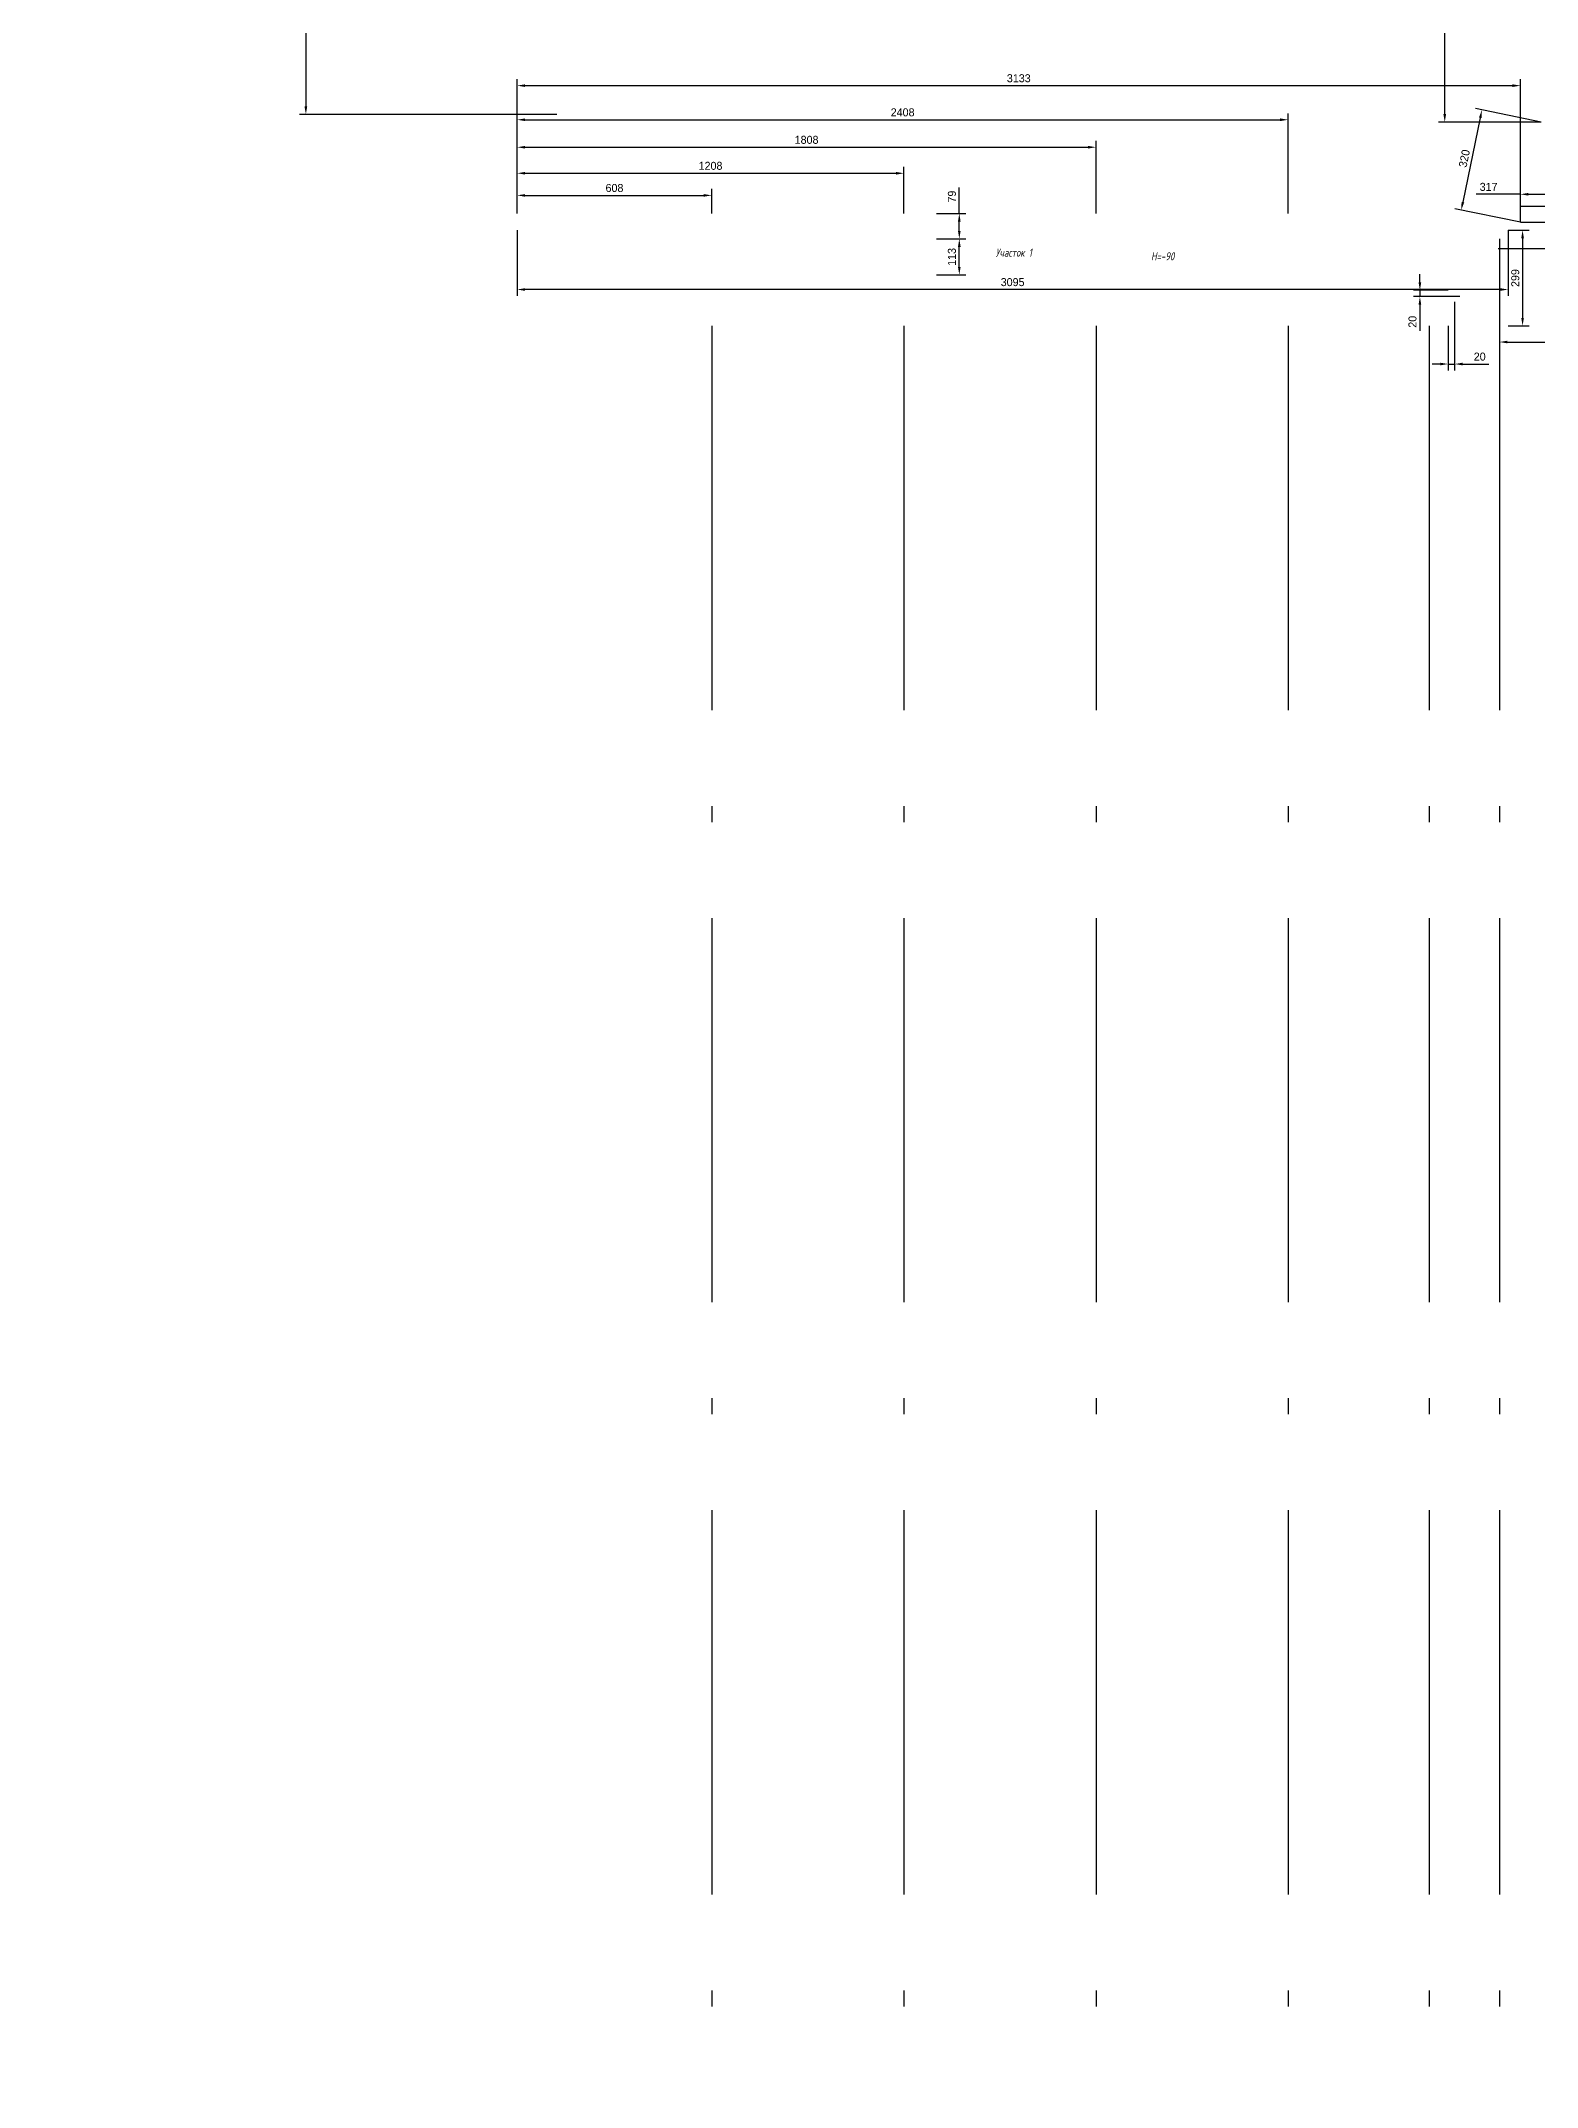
# Model space of a CAD drawing. Header units: millimetres. Extents: x -46731 to -19574, y -35129 to 2508.
# Drawn here: x -33153 to -28480, y -26316 to -19924 of the extents above; entities that cross this region are included whole.
import ezdxf
from ezdxf.enums import TextEntityAlignment as Align

# ---------------------------------------------------------------- set-up
doc = ezdxf.new("R2010")
doc.units = ezdxf.units.MM
doc.header["$PDMODE"] = 34
doc.header["$PDSIZE"] = 25
doc.linetypes.add('ACAD_ISO10W100', pattern=[18.5, 12, -3, 0.5, -3])
doc.layers.get('Defpoints').update_dxf_attribs({"color": 254})
doc.layers.add('08 Размеры потолочных конструкций', color=7, linetype='Continuous')
doc.layers.add('09 Размеры звукоизоляции потолка', color=7, linetype='Continuous')
doc.layers.add('100 noprint', color=1, linetype='Continuous', plot=False)
doc.styles.get("Standard").update_dxf_attribs({"font": ''})
doc.styles.add('ГОСТ-ISOCPEUR', font='isocpeui.ttf', dxfattribs={"width": 0.8})
doc.styles.get('Standard').set_extended_font_data('Ubuntu')
doc.dimstyles.new('ISO-25', dxfattribs={"dimtxt": 2.5, "dimasz": 2.5, "dimexe": 1.25, "dimexo": 0.625, "dimtad": 1, "dimtxsty": 'Standard', "dimcen": 2.5, "dimadec": 0, "dimazin": 0, "dimtfac": 1, "dimtmove": 0, "dimatfit": 3, "dimfxl": 1, "dimarcsym": 0})

# ---------------------------------------------------------------- blocks, each defined once
blk = doc.blocks.new('*D8')
at = {"layer": '08 Размеры потолочных конструкций', "color": 0, "lineweight": -2, "transparency": 16777216}
for p, q in [((-30355.2, -20542.2), (-30264.2, -20542.2)), ((-30284.2, -20629.7), (-30284.2, -20567.2)), ((-30355.2, -20654.7), (-30264.2, -20654.7))]:
    blk.add_line(p, q, dxfattribs=at)
at = {"layer": '08 Размеры потолочных конструкций', "color": 0, "transparency": 16777216}
for points in [[(-30280.1, -20567.2), (-30288.4, -20567.2), (-30284.2, -20542.2)], [(-30288.4, -20629.7), (-30280.1, -20629.7), (-30284.2, -20654.7)]]:
    blk.add_solid(points, dxfattribs=at)
at = {"layer": 'Defpoints', "color": 0, "transparency": 16777216}
for p in [(-30355.2, -20542.2), (-30284.2, -20542.2), (-30355.2, -20654.7)]:
    blk.add_point(p, dxfattribs=at)
at = {"layer": '08 Размеры потолочных конструкций', "color": 0, "transparency": 16777216, "insert": (-30307.3, -20598.5), "char_height": 25, "attachment_point": 5, "rotation": 90}
blk.add_mtext('113', dxfattribs=at)
blk = doc.blocks.new('*D9')
at = {"layer": '08 Размеры потолочных конструкций', "color": 0, "lineweight": -2, "transparency": 16777216}
for p, q in [((-30284.2, -20463.2), (-30284.2, -20382)), ((-30355.2, -20463.2), (-30264.2, -20463.2)), ((-30284.2, -20517.2), (-30284.2, -20488.2)), ((-30355.2, -20542.2), (-30264.2, -20542.2))]:
    blk.add_line(p, q, dxfattribs=at)
at = {"layer": '08 Размеры потолочных конструкций', "color": 0, "transparency": 16777216}
for points in [[(-30280.1, -20488.2), (-30288.4, -20488.2), (-30284.2, -20463.2)], [(-30288.4, -20517.2), (-30280.1, -20517.2), (-30284.2, -20542.2)]]:
    blk.add_solid(points, dxfattribs=at)
at = {"layer": 'Defpoints', "color": 0, "transparency": 16777216}
for p in [(-30355.2, -20463.2), (-30284.2, -20463.2), (-30355.2, -20542.2)]:
    blk.add_point(p, dxfattribs=at)
at = {"layer": '08 Размеры потолочных конструкций', "color": 0, "transparency": 16777216, "insert": (-30307.1, -20410.1), "char_height": 25, "attachment_point": 5, "rotation": 90}
blk.add_mtext('79', dxfattribs=at)
blk = doc.blocks.new('*D10')
at = {"layer": '08 Размеры потолочных конструкций', "color": 0, "lineweight": -2, "transparency": 16777216}
for p, q in [((-31665.2, -20463.2), (-31665.2, -20386.3)), ((-31057.2, -20463.2), (-31057.2, -20386.3)), ((-31640.2, -20406.3), (-31082.2, -20406.3))]:
    blk.add_line(p, q, dxfattribs=at)
at = {"layer": '08 Размеры потолочных конструкций', "color": 0, "transparency": 16777216}
for points in [[(-31640.2, -20402.2), (-31640.2, -20410.5), (-31665.2, -20406.3)], [(-31082.2, -20410.5), (-31082.2, -20402.2), (-31057.2, -20406.3)]]:
    blk.add_solid(points, dxfattribs=at)
at = {"layer": 'Defpoints', "color": 0, "transparency": 16777216}
for p in [(-31057.2, -20406.3), (-31665.2, -20463.2), (-31057.2, -20463.2)]:
    blk.add_point(p, dxfattribs=at)
at = {"layer": '08 Размеры потолочных конструкций', "color": 0, "transparency": 16777216, "insert": (-31361.2, -20383.3), "char_height": 25, "attachment_point": 5}
blk.add_mtext('608', dxfattribs=at)
blk = doc.blocks.new('*D11')
at = {"layer": '08 Размеры потолочных конструкций', "color": 0, "lineweight": -2, "transparency": 16777216}
for p, q in [((-31665.2, -20463.2), (-31665.2, -20317.2)), ((-30457.2, -20463.2), (-30457.2, -20317.2)), ((-31640.2, -20337.2), (-30482.2, -20337.2))]:
    blk.add_line(p, q, dxfattribs=at)
at = {"layer": '08 Размеры потолочных конструкций', "color": 0, "transparency": 16777216}
for points in [[(-31640.2, -20333), (-31640.2, -20341.4), (-31665.2, -20337.2)], [(-30482.2, -20341.4), (-30482.2, -20333), (-30457.2, -20337.2)]]:
    blk.add_solid(points, dxfattribs=at)
at = {"layer": 'Defpoints', "color": 0, "transparency": 16777216}
for p in [(-30457.2, -20337.2), (-31665.2, -20463.2), (-30457.2, -20463.2)]:
    blk.add_point(p, dxfattribs=at)
at = {"layer": '08 Размеры потолочных конструкций', "color": 0, "transparency": 16777216, "insert": (-31061.2, -20314.1), "char_height": 25, "attachment_point": 5}
blk.add_mtext('1208', dxfattribs=at)
blk = doc.blocks.new('*D12')
at = {"layer": '08 Размеры потолочных конструкций', "color": 0, "lineweight": -2, "transparency": 16777216}
for p, q in [((-31665.2, -20462.6), (-31665.2, -20235.9)), ((-31640.2, -20255.9), (-29882.2, -20255.9)), ((-29857.2, -20463.2), (-29857.2, -20235.9))]:
    blk.add_line(p, q, dxfattribs=at)
at = {"layer": '08 Размеры потолочных конструкций', "color": 0, "transparency": 16777216}
for points in [[(-31640.2, -20251.8), (-31640.2, -20260.1), (-31665.2, -20255.9)], [(-29882.2, -20260.1), (-29882.2, -20251.8), (-29857.2, -20255.9)]]:
    blk.add_solid(points, dxfattribs=at)
at = {"layer": 'Defpoints', "color": 0, "transparency": 16777216}
for p in [(-29857.2, -20255.9), (-31665.2, -20462.6), (-29857.2, -20463.2)]:
    blk.add_point(p, dxfattribs=at)
at = {"layer": '08 Размеры потолочных конструкций', "color": 0, "transparency": 16777216, "insert": (-30761.2, -20232.9), "char_height": 25, "attachment_point": 5}
blk.add_mtext('1808', dxfattribs=at)
blk = doc.blocks.new('*D13')
at = {"layer": '08 Размеры потолочных конструкций', "color": 0, "lineweight": -2, "transparency": 16777216}
for p, q in [((-31665.2, -20463.2), (-31665.2, -20150.1)), ((-31640.2, -20170.1), (-29282.2, -20170.1)), ((-29257.2, -20463.2), (-29257.2, -20150.1))]:
    blk.add_line(p, q, dxfattribs=at)
at = {"layer": '08 Размеры потолочных конструкций', "color": 0, "transparency": 16777216}
for points in [[(-31640.2, -20165.9), (-31640.2, -20174.2), (-31665.2, -20170.1)], [(-29282.2, -20174.2), (-29282.2, -20165.9), (-29257.2, -20170.1)]]:
    blk.add_solid(points, dxfattribs=at)
at = {"layer": 'Defpoints', "color": 0, "transparency": 16777216}
for p in [(-29257.2, -20170.1), (-31665.2, -20463.2), (-29257.2, -20463.2)]:
    blk.add_point(p, dxfattribs=at)
at = {"layer": '08 Размеры потолочных конструкций', "color": 0, "transparency": 16777216, "insert": (-30461.2, -20147), "char_height": 25, "attachment_point": 5}
blk.add_mtext('2408', dxfattribs=at)
blk = doc.blocks.new('*D14')
at = {"layer": '08 Размеры потолочных конструкций', "color": 0, "lineweight": -2, "transparency": 16777216}
for p, q in [((-28597.2, -20542.2), (-28597.2, -20884.5)), ((-28215.2, -20542.2), (-28215.2, -20884.5)), ((-28572.2, -20864.5), (-28240.2, -20864.5))]:
    blk.add_line(p, q, dxfattribs=at)
at = {"layer": '08 Размеры потолочных конструкций', "color": 0, "transparency": 16777216}
for points in [[(-28572.2, -20860.3), (-28572.2, -20868.6), (-28597.2, -20864.5)], [(-28240.2, -20868.6), (-28240.2, -20860.3), (-28215.2, -20864.5)]]:
    blk.add_solid(points, dxfattribs=at)
at = {"layer": 'Defpoints', "color": 0, "transparency": 16777216}
for p in [(-28597.2, -20542.2), (-28215.2, -20542.2), (-28215.2, -20864.5)]:
    blk.add_point(p, dxfattribs=at)
at = {"layer": '08 Размеры потолочных конструкций', "color": 0, "transparency": 16777216, "insert": (-28406.2, -20841.4), "char_height": 25, "attachment_point": 5}
blk.add_mtext('382', dxfattribs=at)
blk = doc.blocks.new('*D16')
at = {"layer": '08 Размеры потолочных конструкций', "color": 0, "lineweight": -2, "transparency": 16777216}
for p, q in [((-28531.7, -20490.2), (-27945, -20490.2)), ((-27965, -20515.2), (-27965, -20789.1)), ((-28215.2, -20814.1), (-27945, -20814.1))]:
    blk.add_line(p, q, dxfattribs=at)
at = {"layer": '08 Размеры потолочных конструкций', "color": 0, "transparency": 16777216}
for points in [[(-27960.9, -20515.2), (-27969.2, -20515.2), (-27965, -20490.2)], [(-27969.2, -20789.1), (-27960.9, -20789.1), (-27965, -20814.1)]]:
    blk.add_solid(points, dxfattribs=at)
at = {"layer": 'Defpoints', "color": 0, "transparency": 16777216}
for p in [(-28531.7, -20490.2), (-28215.2, -20814.1), (-27965, -20814.1)]:
    blk.add_point(p, dxfattribs=at)
at = {"layer": '08 Размеры потолочных конструкций', "color": 0, "transparency": 16777216, "insert": (-27988.1, -20652.1), "char_height": 25, "attachment_point": 5, "rotation": 90}
blk.add_mtext('324', dxfattribs=at)
blk = doc.blocks.new('*D17')
at = {"layer": '08 Размеры потолочных конструкций', "color": 0, "lineweight": -2, "transparency": 16777216}
for p, q in [((-28531.7, -20490.2), (-28531.7, -20382.9)), ((-28215.2, -20490.2), (-28215.2, -20382.9)), ((-28531.7, -20402.9), (-28669.4, -20402.9)), ((-28506.7, -20402.9), (-28240.2, -20402.9))]:
    blk.add_line(p, q, dxfattribs=at)
at = {"layer": '08 Размеры потолочных конструкций', "color": 0, "transparency": 16777216}
for points in [[(-28506.7, -20398.7), (-28506.7, -20407), (-28531.7, -20402.9)], [(-28240.2, -20407), (-28240.2, -20398.7), (-28215.2, -20402.9)]]:
    blk.add_solid(points, dxfattribs=at)
at = {"layer": 'Defpoints', "color": 0, "transparency": 16777216}
for p in [(-28215.2, -20402.9), (-28531.7, -20490.2), (-28215.2, -20490.2)]:
    blk.add_point(p, dxfattribs=at)
at = {"layer": '08 Размеры потолочных конструкций', "color": 0, "transparency": 16777216, "insert": (-28631, -20379.8), "char_height": 25, "attachment_point": 5}
blk.add_mtext('317', dxfattribs=at)
blk = doc.blocks.new('*D36')
at = {"layer": '08 Размеры потолочных конструкций', "color": 0, "lineweight": -2, "transparency": 16777216}
for p, q in [((-31665.2, -20463.2), (-31665.2, -20043.5)), ((-31640.2, -20063.5), (-28556.7, -20063.5)), ((-28531.7, -20490.2), (-28531.7, -20043.5))]:
    blk.add_line(p, q, dxfattribs=at)
at = {"layer": '08 Размеры потолочных конструкций', "color": 0, "transparency": 16777216}
for points in [[(-31640.2, -20059.3), (-31640.2, -20067.7), (-31665.2, -20063.5)], [(-28556.7, -20067.7), (-28556.7, -20059.3), (-28531.7, -20063.5)]]:
    blk.add_solid(points, dxfattribs=at)
at = {"layer": 'Defpoints', "color": 0, "transparency": 16777216}
for p in [(-28531.7, -20063.5), (-31665.2, -20463.2), (-28531.7, -20490.2)]:
    blk.add_point(p, dxfattribs=at)
at = {"layer": '08 Размеры потолочных конструкций', "color": 0, "transparency": 16777216, "insert": (-30098.5, -20040.5), "char_height": 25, "attachment_point": 5}
blk.add_mtext('3133', dxfattribs=at)
blk = doc.blocks.new('*D37')
at = {"layer": '08 Размеры потолочных конструкций', "color": 0, "lineweight": -2, "transparency": 16777216}
for p, q in [((-31665.2, -20515.2), (-31665.2, -20720.4)), ((-28570.2, -20515.2), (-28570.2, -20720.4)), ((-28595.2, -20700.4), (-31640.2, -20700.4))]:
    blk.add_line(p, q, dxfattribs=at)
at = {"layer": '08 Размеры потолочных конструкций', "color": 0, "transparency": 16777216}
for points in [[(-31640.2, -20696.3), (-31640.2, -20704.6), (-31665.2, -20700.4)], [(-28595.2, -20704.6), (-28595.2, -20696.3), (-28570.2, -20700.4)]]:
    blk.add_solid(points, dxfattribs=at)
at = {"layer": 'Defpoints', "color": 0, "transparency": 16777216}
for p in [(-31665.2, -20515.2), (-28570.2, -20515.2), (-31665.2, -20700.4)]:
    blk.add_point(p, dxfattribs=at)
at = {"layer": '08 Размеры потолочных конструкций', "color": 0, "transparency": 16777216, "insert": (-30117.7, -20677.4), "char_height": 25, "attachment_point": 5}
blk.add_mtext('3095', dxfattribs=at)
blk = doc.blocks.new('*D38')
at = {"layer": '08 Размеры потолочных конструкций', "color": 0, "lineweight": -2, "transparency": 16777216}
for p, q in [((-28570.2, -20515.2), (-28504.9, -20515.2)), ((-28524.9, -20540.2), (-28524.9, -20789.1)), ((-28570.2, -20814.1), (-28504.9, -20814.1))]:
    blk.add_line(p, q, dxfattribs=at)
at = {"layer": '08 Размеры потолочных конструкций', "color": 0, "transparency": 16777216}
for points in [[(-28520.8, -20540.2), (-28529.1, -20540.2), (-28524.9, -20515.2)], [(-28529.1, -20789.1), (-28520.8, -20789.1), (-28524.9, -20814.1)]]:
    blk.add_solid(points, dxfattribs=at)
at = {"layer": 'Defpoints', "color": 0, "transparency": 16777216}
for p in [(-28570.2, -20515.2), (-28570.2, -20814.1), (-28524.9, -20814.1)]:
    blk.add_point(p, dxfattribs=at)
at = {"layer": '08 Размеры потолочных конструкций', "color": 0, "transparency": 16777216, "insert": (-28547.7, -20664.6), "char_height": 25, "attachment_point": 5, "rotation": 90}
blk.add_mtext('299', dxfattribs=at)
blk = doc.blocks.new('*D40')
at = {"layer": '08 Размеры потолочных конструкций', "color": 0, "lineweight": -2, "transparency": 16777216}
for p, q in [((-28467.2, -20177.3), (-28671.5, -20135.1)), ((-28657, -20163.7), (-28711.4, -20427.6)), ((-28531.7, -20490.2), (-28736.1, -20448.1))]:
    blk.add_line(p, q, dxfattribs=at)
at = {"layer": '08 Размеры потолочных конструкций', "color": 0, "transparency": 16777216}
for points in [[(-28652.9, -20164.5), (-28661.1, -20162.8), (-28651.9, -20139.2)], [(-28715.5, -20426.8), (-28707.3, -20428.5), (-28716.5, -20452.1)]]:
    blk.add_solid(points, dxfattribs=at)
at = {"layer": 'Defpoints', "color": 0, "transparency": 16777216}
for p in [(-28467.2, -20177.3), (-28716.5, -20452.1), (-28531.7, -20490.2)]:
    blk.add_point(p, dxfattribs=at)
at = {"layer": '08 Размеры потолочных конструкций', "color": 0, "transparency": 16777216, "insert": (-28706.8, -20291), "char_height": 25, "attachment_point": 5, "rotation": 78.34659}
blk.add_mtext('320', dxfattribs=at)
blk = doc.blocks.new('*D41')
at = {"layer": '08 Размеры потолочных конструкций', "color": 0, "lineweight": -2, "transparency": 16777216}
for p, q in [((-28457.7, -16464.1), (-28788, -16464.1)), ((-28768, -20152.3), (-28768, -16489.1)), ((-28467.2, -20177.3), (-28788, -20177.3))]:
    blk.add_line(p, q, dxfattribs=at)
at = {"layer": '08 Размеры потолочных конструкций', "color": 0, "transparency": 16777216}
for points in [[(-28763.8, -16489.1), (-28772.2, -16489.1), (-28768, -16464.1)], [(-28772.2, -20152.3), (-28763.8, -20152.3), (-28768, -20177.3)]]:
    blk.add_solid(points, dxfattribs=at)
at = {"layer": 'Defpoints', "color": 0, "transparency": 16777216}
for p in [(-28768, -16464.1), (-28457.7, -16464.1), (-28467.2, -20177.3)]:
    blk.add_point(p, dxfattribs=at)
at = {"layer": '08 Размеры потолочных конструкций', "color": 0, "transparency": 16777216, "insert": (-28791.1, -18320.7), "char_height": 25, "attachment_point": 5, "rotation": 90}
blk.add_mtext('3713', dxfattribs=at)
blk = doc.blocks.new('*D44')
at = {"layer": '08 Размеры потолочных конструкций', "color": 0, "lineweight": -2, "transparency": 16777216}
for p, q in [((-28737.2, -20738.7), (-28737.2, -20953.2)), ((-28757.2, -20814.1), (-28757.2, -20953.2)), ((-28782.2, -20933.2), (-28807.2, -20933.2)), ((-28757.2, -20933.2), (-28737.2, -20933.2)), ((-28712.2, -20933.2), (-28630.3, -20933.2))]:
    blk.add_line(p, q, dxfattribs=at)
at = {"layer": '08 Размеры потолочных конструкций', "color": 0, "transparency": 16777216}
for points in [[(-28782.2, -20937.3), (-28782.2, -20929), (-28757.2, -20933.2)], [(-28712.2, -20929), (-28712.2, -20937.3), (-28737.2, -20933.2)]]:
    blk.add_solid(points, dxfattribs=at)
at = {"layer": 'Defpoints', "color": 0, "transparency": 16777216}
for p in [(-28737.2, -20738.7), (-28757.2, -20814.1), (-28737.2, -20933.2)]:
    blk.add_point(p, dxfattribs=at)
at = {"layer": '08 Размеры потолочных конструкций', "color": 0, "transparency": 16777216, "insert": (-28658.8, -20910.1), "char_height": 25, "attachment_point": 5}
blk.add_mtext('20', dxfattribs=at)
blk = doc.blocks.new('*D45')
at = {"layer": '08 Размеры потолочных конструкций', "color": 0, "lineweight": -2, "transparency": 16777216}
for p, q in [((-28757.2, -20702.7), (-28865.7, -20702.7)), ((-28845.7, -20677.7), (-28845.7, -20652.7)), ((-28845.7, -20702.7), (-28845.7, -20722.7)), ((-28721.2, -20722.7), (-28865.7, -20722.7)), ((-28845.7, -20747.7), (-28845.7, -20829.6))]:
    blk.add_line(p, q, dxfattribs=at)
at = {"layer": '08 Размеры потолочных конструкций', "color": 0, "transparency": 16777216}
for points in [[(-28849.8, -20677.7), (-28841.5, -20677.7), (-28845.7, -20702.7)], [(-28841.5, -20747.7), (-28849.8, -20747.7), (-28845.7, -20722.7)]]:
    blk.add_solid(points, dxfattribs=at)
at = {"layer": 'Defpoints', "color": 0, "transparency": 16777216}
for p in [(-28757.2, -20702.7), (-28845.7, -20722.7), (-28721.2, -20722.7)]:
    blk.add_point(p, dxfattribs=at)
at = {"layer": '08 Размеры потолочных конструкций', "color": 0, "transparency": 16777216, "insert": (-28868.7, -20801.1), "char_height": 25, "attachment_point": 5, "rotation": 90}
blk.add_mtext('20', dxfattribs=at)
blk = doc.blocks.new('*D59')
at = {"layer": '09 Размеры звукоизоляции потолка', "color": 0, "lineweight": -2, "transparency": 16777216}
for p, q in [((-31541.2, -19553.6), (-32345, -19553.6)), ((-32325, -19578.6), (-32325, -20128.6)), ((-31541.2, -20153.6), (-32345, -20153.6))]:
    blk.add_line(p, q, dxfattribs=at)
for points in [[(-32329.2, -19578.6), (-32320.9, -19578.6), (-32325, -19553.6)], [(-32329.2, -20128.6), (-32320.9, -20128.6), (-32325, -20153.6)]]:
    blk.add_solid(points, dxfattribs=at)
at = {"layer": 'Defpoints', "color": 0, "lineweight": -2, "transparency": 16777216}
for p in [(-31541.2, -19553.6), (-32325, -20153.6), (-31541.2, -20153.6)]:
    blk.add_point(p, dxfattribs=at)
at = {"layer": '09 Размеры звукоизоляции потолка', "color": 0, "transparency": 16777216, "insert": (-32347.5, -19853.6), "char_height": 25, "attachment_point": 5, "rotation": 90}
blk.add_mtext('600', dxfattribs=at)

msp = doc.modelspace()

# ---------------------------------------------------------------- linework, layer by layer
at = {"layer": '100 noprint', "color": 1, "linetype": 'ACAD_ISO10W100', "lineweight": -2, "ltscale": 100, "flags": 128}
for points in [[(-28529.593, -20439.893), (-21170.45, -20439.893), (-21170.45, -23421.097)], [(-28601.708, -20572.211), (-21038.132, -20572.211), (-21038.132, -23733.161)]]:
    msp.add_lwpolyline(points, dxfattribs=at)
at = {"layer": '100 noprint', "color": 1, "linetype": 'ACAD_ISO10W100', "lineweight": -2, "ltscale": 100}
for points in [[(-28597.208, -20814.086), (-28597.208, -26834.201, -1), (-45186.685, -26834.201)], [(-28817.208, -20814.086), (-28817.208, -26834.201, -1), (-44966.685, -26834.201)], [(-29257.208, -20814.086), (-29257.208, -26834.201, -1), (-44526.685, -26834.201)], [(-29857.208, -20814.086), (-29857.208, -26834.201, -1), (-43926.685, -26834.201)], [(-30457.208, -20814.086), (-30457.208, -26834.201, -1), (-43326.685, -26834.201)], [(-31057.208, -20814.086), (-31057.208, -26834.201, -1), (-42726.685, -26834.201)]]:
    msp.add_lwpolyline(points, format="xyb", dxfattribs=at)

# ---------------------------------------------------------------- texts
at = {"layer": '08 Размеры потолочных конструкций', "style": 'ГОСТ-ISOCPEUR', "width": 0.8}
for s, p in [('Участок 1', (-30114.02, -20585.152)), ('H=-90', (-29648.804, -20596.63))]:
    msp.add_text(s, height=25, dxfattribs=at).set_placement(p, align=Align.MIDDLE)

# ---------------------------------------------------------------- dimensions: what is measured, and where the dimension line sits
at = {"layer": '08 Размеры потолочных конструкций', "color": 5}
dim = msp.add_linear_dim(base=(-28768.001, -16464.086), p1=(-28467.208, -20177.272), p2=(-28457.708, -16464.086), angle=90, dimstyle='ISO-25', override={"dimtxt": 25, "dimasz": 25, "dimexe": 20, "dimexo": 0, "dimgap": 10, "dimdec": 0}, dxfattribs=at)
dim.commit()
dim.dimension.update_dxf_attribs({"geometry": '*D41', "text_midpoint": (-28768.001, -18320.679), "dimtype": 160})
dim = msp.add_linear_dim(base=(-28531.749, -20063.511), p1=(-31665.208, -20463.211), p2=(-28531.749, -20490.211), dimstyle='ISO-25', override={"dimtxt": 25, "dimasz": 25, "dimexe": 20, "dimexo": 0, "dimgap": 10, "dimdec": 0}, dxfattribs=at)
dim.commit()
dim.dimension.update_dxf_attribs({"geometry": '*D36', "text_midpoint": (-30098.478, -20040.452)})
at = {"layer": '08 Размеры потолочных конструкций'}
for base, p1, p2, picture, middle in [((-29257.208, -20170.053), (-31665.208, -20463.211), (-29257.208, -20463.211), '*D13', (-30461.208, -20146.994)), ((-29857.208, -20255.947), (-31665.208, -20462.586), (-29857.208, -20463.211), '*D12', (-30761.208, -20232.888)), ((-30457.208, -20337.183), (-31665.208, -20463.211), (-30457.208, -20463.211), '*D11', (-31061.208, -20314.124)), ((-31057.208, -20406.346), (-31665.208, -20463.211), (-31057.208, -20463.211), '*D10', (-31361.208, -20383.287)), ((-28737.208, -20933.183), (-28757.208, -20814.086), (-28737.208, -20738.711), '*D44', (-28658.773, -20910.123))]:
    dim = msp.add_linear_dim(base=base, p1=p1, p2=p2, dimstyle='ISO-25', override={"dimtxt": 25, "dimasz": 25, "dimexe": 20, "dimexo": 0, "dimgap": 10, "dimdec": 0}, dxfattribs=at)
    dim.commit()
    dim.dimension.update_dxf_attribs({"geometry": picture, "text_midpoint": middle})
at = {"layer": '08 Размеры потолочных конструкций', "color": 5}
dim = msp.add_aligned_dim(p1=(-28467.208, -20177.272), p2=(-28531.749, -20490.211), distance=-188.615, dimstyle='ISO-25', override={"dimtxt": 25, "dimasz": 25, "dimexe": 20, "dimexo": 0, "dimgap": 10, "dimdec": 0}, dxfattribs=at)
dim.commit()
dim.dimension.update_dxf_attribs({"geometry": '*D40', "text_midpoint": (-28706.789, -20290.985)})
at = {"layer": '08 Размеры потолочных конструкций'}
for base, p1, p2, picture, middle in [((-30284.229, -20463.211), (-30355.208, -20542.211), (-30355.208, -20463.211), '*D9', (-30284.229, -20410.083)), ((-27965.045, -20814.086), (-28531.749, -20490.211), (-28215.208, -20814.086), '*D16', (-27965.045, -20652.149)), ((-30284.229289346, -20542.211065191), (-30355.20763257, -20654.711065191), (-30355.20763257, -20542.211065191), '*D8', (-30284.229289346, -20598.461065191))]:
    dim = msp.add_linear_dim(base=base, p1=p1, p2=p2, angle=90, dimstyle='ISO-25', override={"dimtxt": 25, "dimasz": 25, "dimexe": 20, "dimexo": 0, "dimgap": 10, "dimdec": 0}, dxfattribs=at)
    dim.commit()
    dim.dimension.update_dxf_attribs({"geometry": picture, "text_midpoint": middle, "dimtype": 160})
for base, p1, p2, picture, middle in [((-28215.208, -20402.858), (-28531.749, -20490.211), (-28215.208, -20490.211), '*D17', (-28630.976, -20402.858)), ((-28215.208, -20864.454), (-28597.208, -20542.211), (-28215.208, -20542.211), '*D14', (-28406.208, -20864.454))]:
    dim = msp.add_linear_dim(base=base, p1=p1, p2=p2, dimstyle='ISO-25', override={"dimtxt": 25, "dimasz": 25, "dimexe": 20, "dimexo": 0, "dimgap": 10, "dimdec": 0}, dxfattribs=at)
    dim.commit()
    dim.dimension.update_dxf_attribs({"geometry": picture, "text_midpoint": middle, "dimtype": 160})
at = {"layer": '08 Размеры потолочных конструкций', "color": 5}
dim = msp.add_linear_dim(base=(-31665.208, -20700.436), p1=(-28570.208, -20515.211), p2=(-31665.208, -20515.211), dimstyle='ISO-25', override={"dimtxt": 25, "dimasz": 25, "dimexe": 20, "dimexo": 0, "dimgap": 10, "dimdec": 0}, dxfattribs=at)
dim.commit()
dim.dimension.update_dxf_attribs({"geometry": '*D37', "text_midpoint": (-30117.708, -20700.436), "dimtype": 160})
dim = msp.add_linear_dim(base=(-28524.92, -20814.086), p1=(-28570.208, -20515.211), p2=(-28570.208, -20814.086), angle=90, dimstyle='ISO-25', override={"dimtxt": 25, "dimasz": 25, "dimexe": 20, "dimexo": 0, "dimgap": 10, "dimdec": 0}, dxfattribs=at)
dim.commit()
dim.dimension.update_dxf_attribs({"geometry": '*D38', "text_midpoint": (-28547.745, -20664.649)})
at = {"layer": '08 Размеры потолочных конструкций'}
dim = msp.add_linear_dim(base=(-28845.678, -20722.711), p1=(-28757.208, -20702.711), p2=(-28721.208, -20722.711), angle=90, dimstyle='ISO-25', override={"dimtxt": 25, "dimasz": 25, "dimexe": 20, "dimexo": 0, "dimgap": 10, "dimdec": 0}, dxfattribs=at)
dim.commit()
dim.dimension.update_dxf_attribs({"geometry": '*D45', "text_midpoint": (-28868.737, -20801.145)})
at = {"layer": '09 Размеры звукоизоляции потолка'}
dim = msp.add_linear_dim(base=(-32325.024, -20153.586), p1=(-31541.208, -19553.586), p2=(-31541.208, -20153.586), angle=90, dimstyle='ISO-25', override={"dimtxt": 25, "dimasz": 25, "dimexe": 20, "dimexo": 0, "dimgap": 10, "dimdec": 0}, dxfattribs=at)
dim.commit()
dim.dimension.update_dxf_attribs({"geometry": '*D59', "text_midpoint": (-32347.524, -19853.586)})

doc.saveas('drawing.dxf')
